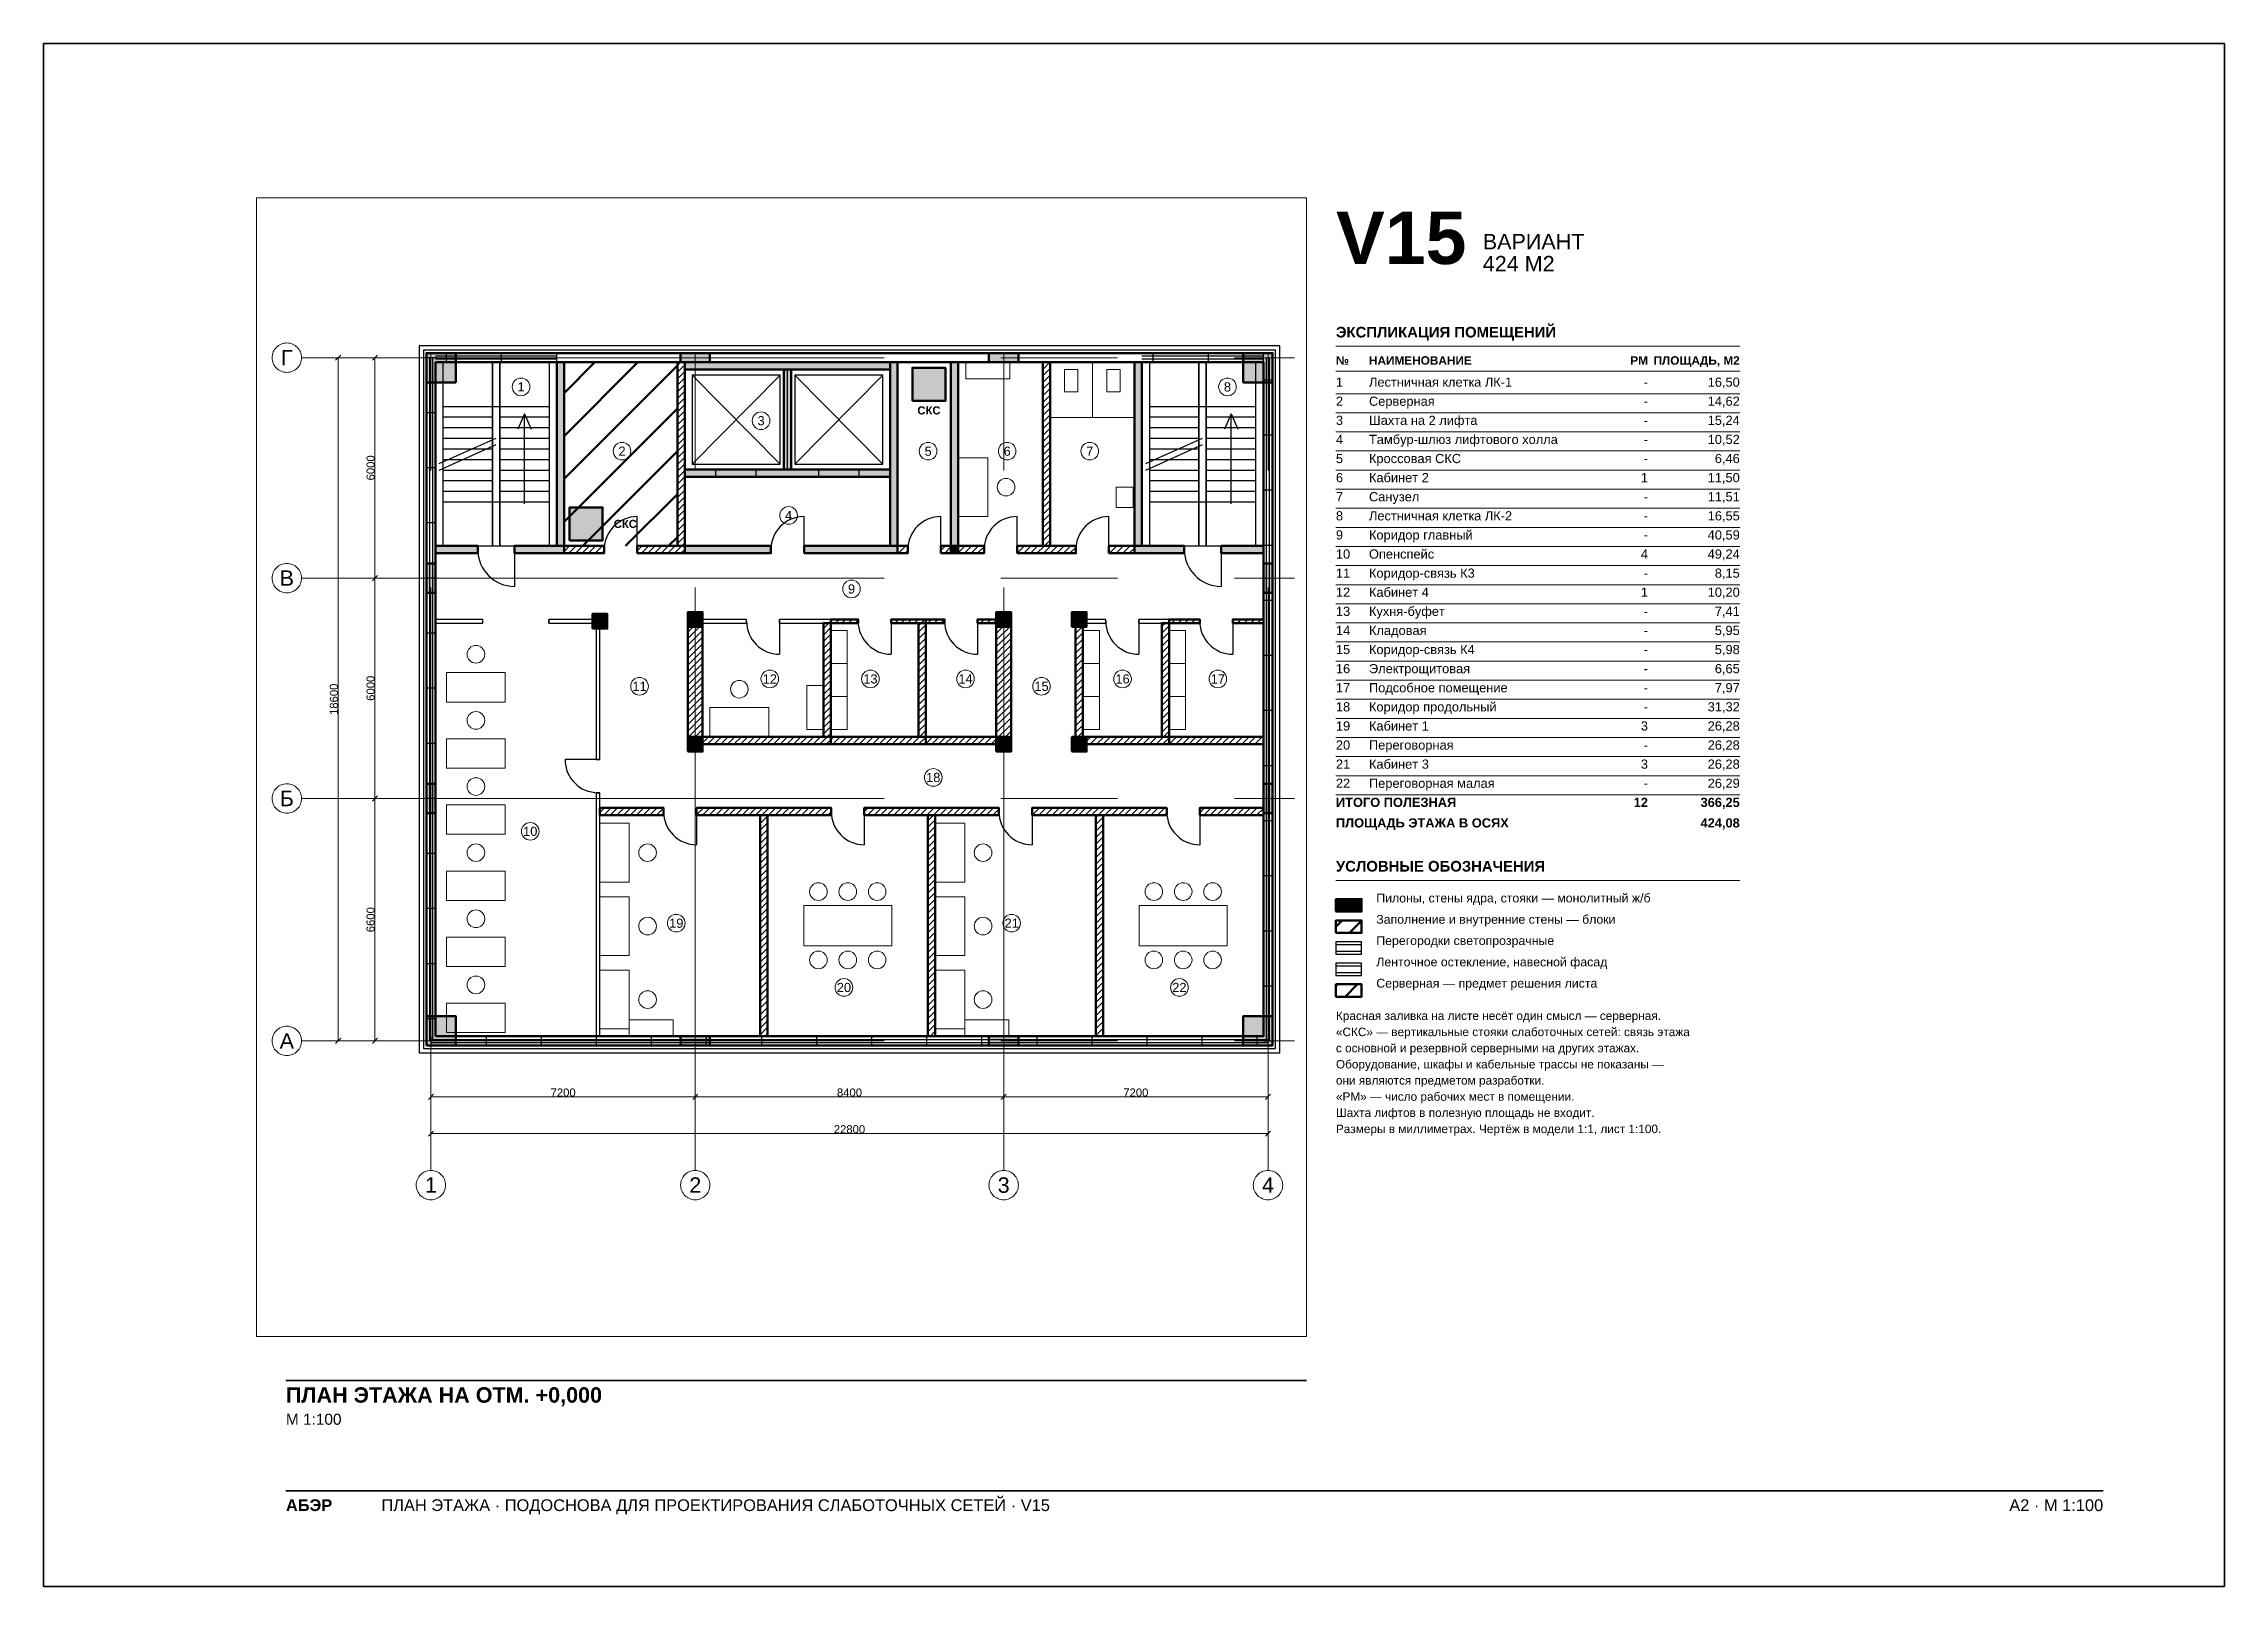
# Paper-space layout 'A2-1-100' of a CAD drawing. Header units: millimetres. Extents: x 0 to 594, y 0 to 420.
# The model-space entities are those that its viewports show. They can reach past a viewport. Long polylines and large blocks are cut down to what shows.
import ezdxf
from ezdxf.enums import TextEntityAlignment as Align

# ---------------------------------------------------------------- set-up
doc = ezdxf.new("R2010")
doc.units = ezdxf.units.MM
doc.linetypes.add('CENTER2', pattern=[2.541, 1.587, -0.318, 0.318, -0.318])
for name, color, linetype, lineweight in [('A-ANNO-LEGEND', 7, 'CONTINUOUS', 18), ('A-ANNO-NOTES', 8, 'CONTINUOUS', 13), ('A-ANNO-ROOM', 7, 'CONTINUOUS', 18), ('A-ANNO-TABLE', 7, 'CONTINUOUS', 18), ('A-DIMS', 8, 'CONTINUOUS', 13), ('A-DOOR', 3, 'CONTINUOUS', 25), ('A-ELEV', 7, 'CONTINUOUS', 25), ('A-FACADE-PANEL', 8, 'CONTINUOUS', 25), ('A-FURN', 8, 'CONTINUOUS', 18), ('A-GLAZ-RIBBON', 5, 'CONTINUOUS', 25), ('A-GRID', 8, 'CENTER2', 13), ('A-HATCH', 9, 'CONTINUOUS', 9), ('A-OUTLINE', 7, 'CONTINUOUS', 50), ('A-SANI', 8, 'CONTINUOUS', 18), ('A-STAIR', 7, 'CONTINUOUS', 25), ('A-TITLE', 7, 'CONTINUOUS', 35), ('A-VIEWPORT', 8, 'CONTINUOUS', 9), ('A-WALL-BLOCK', 9, 'CONTINUOUS', 50), ('A-WALL-GLASS', 4, 'CONTINUOUS', 25), ('A-WALL-RC', 7, 'CONTINUOUS', 50), ('E-SCS-RISER', 1, 'CONTINUOUS', 50), ('E-SERVER-ROOM', 1, 'CONTINUOUS', 50)]:
    doc.layers.add(name, color=color, linetype=linetype, lineweight=lineweight)
doc.styles.add('Arial', font='arial.ttf')
doc.styles.add('Arial-Bold', font='arialbd.ttf')
doc.styles.get("Standard").update_dxf_attribs({"font": 'arial.ttf'})

msp = doc.modelspace()

# ---------------------------------------------------------------- hatches: boundary and pattern name
at = {"layer": 'A-HATCH'}
h = msp.add_hatch(dxfattribs=at)
h.set_pattern_fill('ANSI31', scale=40)
h.paths.add_polyline_path([(6712, 13475), (6912, 13475), (6912, 18475), (6912, 18475), (6712, 18475), (6712, 18475)])
h = msp.add_hatch(dxfattribs=at)
h.set_pattern_fill('ANSI31', scale=40)
h.paths.add_polyline_path([(16665, 13475), (16865, 13475), (16865, 18475), (16865, 18475), (16665, 18475), (16665, 18475)])
h = msp.add_hatch(dxfattribs=at)
h.set_pattern_fill('ANSI31', scale=40)
h.paths.add_polyline_path([(3625, 13275), (4718, 13275), (4718, 13475), (3625, 13475)])
h = msp.add_hatch(dxfattribs=at)
h.set_pattern_fill('ANSI31', scale=40)
h.paths.add_polyline_path([(5618, 13275), (6912, 13275), (6912, 13475), (5618, 13475)])
h = msp.add_hatch(dxfattribs=at)
h.set_pattern_fill('ANSI31', scale=40)
h.paths.add_polyline_path([(12712, 13275), (12988, 13275), (12988, 13475), (12712, 13475)])
h = msp.add_hatch(dxfattribs=at)
h.set_pattern_fill('ANSI31', scale=40)
h.paths.add_polyline_path([(13888, 13275), (14165, 13275), (14165, 13475), (13888, 13475)])
h = msp.add_hatch(dxfattribs=at)
h.set_pattern_fill('ANSI31', scale=40)
h.paths.add_polyline_path([(14365, 13275), (15065, 13275), (15065, 13475), (14365, 13475)])
h = msp.add_hatch(dxfattribs=at)
h.set_pattern_fill('ANSI31', scale=40)
h.paths.add_polyline_path([(15965, 13275), (17566, 13275), (17566, 13475), (15965, 13475)])
h = msp.add_hatch(dxfattribs=at)
h.set_pattern_fill('ANSI31', scale=40)
h.paths.add_polyline_path([(18466, 13275), (19166, 13275), (19166, 13475), (18466, 13475)])
h = msp.add_hatch(dxfattribs=at)
h.set_pattern_fill('ANSI31', scale=40)
h.paths.add_polyline_path([(4502, 11375), (4602, 11375), (4602, 11475), (4502, 11475)])
h = msp.add_hatch(dxfattribs=at)
h.set_pattern_fill('ANSI31', scale=40)
h.paths.add_polyline_path([(7000, 8075), (7400, 8075), (7400, 11475), (7000, 11475)])
h = msp.add_hatch(dxfattribs=at)
h.set_pattern_fill('ANSI31', scale=40)
h.paths.add_polyline_path([(10691, 8275), (10891, 8275), (10891, 11375), (10691, 11375)])
h = msp.add_hatch(dxfattribs=at)
h.set_pattern_fill('ANSI31', scale=40)
h.paths.add_polyline_path([(10891, 11375), (11636, 11375), (11636, 11475), (10891, 11475)])
h = msp.add_hatch(dxfattribs=at)
h.set_pattern_fill('ANSI31', scale=40)
h.paths.add_polyline_path([(12536, 11375), (13480, 11375), (13480, 11475), (12536, 11475)])
h = msp.add_hatch(dxfattribs=at)
h.set_pattern_fill('ANSI31', scale=40)
h.paths.add_polyline_path([(13280, 8275), (13480, 8275), (13480, 11375), (13280, 11375)])
h = msp.add_hatch(dxfattribs=at)
h.set_pattern_fill('ANSI31', scale=40)
h.paths.add_polyline_path([(13480, 11375), (13990, 11375), (13990, 11475), (13480, 11475)])
h = msp.add_hatch(dxfattribs=at)
h.set_pattern_fill('ANSI31', scale=40)
h.paths.add_polyline_path([(14890, 11375), (15400, 11375), (15400, 11475), (14890, 11475)])
h = msp.add_hatch(dxfattribs=at)
h.set_pattern_fill('ANSI31', scale=40)
h.paths.add_polyline_path([(15400, 8075), (15800, 8075), (15800, 11475), (15400, 11475)])
h = msp.add_hatch(dxfattribs=at)
h.set_pattern_fill('ANSI31', scale=40)
h.paths.add_polyline_path([(17558, 8075), (17758, 8075), (17758, 11475), (17558, 11475)])
h = msp.add_hatch(dxfattribs=at)
h.set_pattern_fill('ANSI31', scale=40)
h.paths.add_polyline_path([(19904, 8275), (20104, 8275), (20104, 11375), (19904, 11375)])
h = msp.add_hatch(dxfattribs=at)
h.set_pattern_fill('ANSI31', scale=40)
h.paths.add_polyline_path([(20104, 11375), (20940, 11375), (20940, 11475), (20104, 11475)])
h = msp.add_hatch(dxfattribs=at)
h.set_pattern_fill('ANSI31', scale=40)
h.paths.add_polyline_path([(21840, 11375), (22675, 11375), (22675, 11375), (22675, 11475), (22675, 11475), (21840, 11475)])
h = msp.add_hatch(dxfattribs=at)
h.set_pattern_fill('ANSI31', scale=40)
h.paths.add_polyline_path([(7400, 8075), (10891, 8075), (10891, 8275), (7400, 8275)])
h = msp.add_hatch(dxfattribs=at)
h.set_pattern_fill('ANSI31', scale=40)
h.paths.add_polyline_path([(10891, 8075), (13480, 8075), (13480, 8275), (10891, 8275)])
h = msp.add_hatch(dxfattribs=at)
h.set_pattern_fill('ANSI31', scale=40)
h.paths.add_polyline_path([(13480, 8075), (15400, 8075), (15400, 8275), (13480, 8275)])
h = msp.add_hatch(dxfattribs=at)
h.set_pattern_fill('ANSI31', scale=40)
h.paths.add_polyline_path([(17758, 8075), (20104, 8075), (20104, 8275), (17758, 8275)])
h = msp.add_hatch(dxfattribs=at)
h.set_pattern_fill('ANSI31', scale=40)
h.paths.add_polyline_path([(20104, 8075), (22675, 8075), (22675, 8075), (22675, 8275), (22675, 8275), (20104, 8275)])
h = msp.add_hatch(dxfattribs=at)
h.set_pattern_fill('ANSI31', scale=40)
h.paths.add_polyline_path([(4602, 6142), (6336, 6142), (6336, 6342), (4602, 6342)])
h = msp.add_hatch(dxfattribs=at)
h.set_pattern_fill('ANSI31', scale=40)
h.paths.add_polyline_path([(7236, 6142), (10904, 6142), (10904, 6342), (7236, 6342)])
h = msp.add_hatch(dxfattribs=at)
h.set_pattern_fill('ANSI31', scale=40)
h.paths.add_polyline_path([(8970, 125), (9170, 125), (9170, 125), (9170, 6142), (8970, 6142), (8970, 125)])
h = msp.add_hatch(dxfattribs=at)
h.set_pattern_fill('ANSI31', scale=40)
h.paths.add_polyline_path([(11804, 6142), (15472, 6142), (15472, 6342), (11804, 6342)])
h = msp.add_hatch(dxfattribs=at)
h.set_pattern_fill('ANSI31', scale=40)
h.paths.add_polyline_path([(13538, 125), (13738, 125), (13738, 125), (13738, 6142), (13538, 6142), (13538, 125)])
h = msp.add_hatch(dxfattribs=at)
h.set_pattern_fill('ANSI31', scale=40)
h.paths.add_polyline_path([(16372, 6142), (20040, 6142), (20040, 6342), (16372, 6342)])
h = msp.add_hatch(dxfattribs=at)
h.set_pattern_fill('ANSI31', scale=40)
h.paths.add_polyline_path([(18106, 125), (18306, 125), (18306, 125), (18306, 6142), (18106, 6142), (18106, 125)])
h = msp.add_hatch(dxfattribs=at)
h.set_pattern_fill('ANSI31', scale=40)
h.paths.add_polyline_path([(20940, 6142), (22675, 6142), (22675, 6142), (22675, 6342), (22675, 6342), (20940, 6342)])
at = {"layer": 'A-WALL-RC'}
h = msp.add_hatch(color=7, dxfattribs=at)
h.dxf.hatch_style = 1
h.paths.add_polyline_path([(-125, 17925), (675, 17925), (675, 18725), (-125, 18725)])
h = msp.add_hatch(color=7, dxfattribs=at)
h.dxf.hatch_style = 1
h.paths.add_polyline_path([(3425, 13475), (3625, 13475), (3625, 18475), (3625, 18475), (3425, 18475), (3425, 18475)])
h = msp.add_hatch(color=7, dxfattribs=at)
h.dxf.hatch_style = 1
h.paths.add_polyline_path([(6800, 18475), (7600, 18475), (7600, 18725), (6800, 18725)])
h = msp.add_hatch(color=7, dxfattribs=at)
h.dxf.hatch_style = 1
h.paths.add_polyline_path([(6912, 18275), (12512, 18275), (12512, 18475), (12512, 18475), (6912, 18475), (6912, 18475)])
h = msp.add_hatch(color=7, dxfattribs=at)
h.dxf.hatch_style = 1
h.paths.add_polyline_path([(12512, 13475), (12712, 13475), (12712, 18475), (12712, 18475), (12512, 18475), (12512, 18475)])
h = msp.add_hatch(color=7, dxfattribs=at)
h.dxf.hatch_style = 1
h.paths.add_polyline_path([(14165, 13475), (14365, 13475), (14365, 18475), (14365, 18475), (14165, 18475), (14165, 18475)])
h = msp.add_hatch(color=7, dxfattribs=at)
h.dxf.hatch_style = 1
h.paths.add_polyline_path([(15200, 18475), (16000, 18475), (16000, 18725), (15200, 18725)])
h = msp.add_hatch(color=7, dxfattribs=at)
h.dxf.hatch_style = 1
h.paths.add_polyline_path([(19166, 13475), (19366, 13475), (19366, 18475), (19366, 18475), (19166, 18475), (19166, 18475)])
h = msp.add_hatch(color=7, dxfattribs=at)
h.dxf.hatch_style = 1
h.paths.add_polyline_path([(22125, 17925), (22925, 17925), (22925, 18725), (22125, 18725)])
h = msp.add_hatch(color=7, dxfattribs=at)
h.dxf.hatch_style = 1
h.paths.add_polyline_path([(9612, 15554), (9812, 15554), (9812, 18275), (9612, 18275)])
h = msp.add_hatch(color=7, dxfattribs=at)
h.dxf.hatch_style = 1
h.paths.add_polyline_path([(6912, 15354), (12512, 15354), (12512, 15554), (6912, 15554)])
h = msp.add_hatch(color=7, dxfattribs=at)
h.dxf.hatch_style = 1
h.paths.add_polyline_path([(125, 13275), (125, 13275), (1275, 13275), (1275, 13475), (125, 13475), (125, 13475)])
h = msp.add_hatch(color=7, dxfattribs=at)
h.dxf.hatch_style = 1
h.paths.add_polyline_path([(2275, 13275), (3625, 13275), (3625, 13475), (2275, 13475)])
h = msp.add_hatch(color=7, dxfattribs=at)
h.dxf.hatch_style = 1
h.paths.add_polyline_path([(6912, 13275), (9262, 13275), (9262, 13475), (6912, 13475)])
h = msp.add_hatch(color=7, dxfattribs=at)
h.dxf.hatch_style = 1
h.paths.add_polyline_path([(10162, 13275), (12712, 13275), (12712, 13475), (10162, 13475)])
h = msp.add_hatch(color=7, dxfattribs=at)
h.dxf.hatch_style = 1
h.paths.add_polyline_path([(14165, 13275), (14365, 13275), (14365, 13475), (14165, 13475)])
h = msp.add_hatch(color=7, dxfattribs=at)
h.dxf.hatch_style = 1
h.paths.add_polyline_path([(19166, 13275), (20520, 13275), (20520, 13475), (19166, 13475)])
h = msp.add_hatch(color=7, dxfattribs=at)
h.dxf.hatch_style = 1
h.paths.add_polyline_path([(21520, 13275), (22675, 13275), (22675, 13275), (22675, 13475), (22675, 13475), (21520, 13475)])
h = msp.add_hatch(color=7, dxfattribs=at)
h.dxf.hatch_style = 1
h.paths.add_polyline_path([(-125, 12200), (125, 12200), (125, 13000), (-125, 13000)])
h = msp.add_hatch(color=7, dxfattribs=at)
h.dxf.hatch_style = 1
h.paths.add_polyline_path([(22675, 12200), (22925, 12200), (22925, 13000), (22675, 13000)])
h = msp.add_hatch(color=7, dxfattribs=at)
h.dxf.hatch_style = 1
h.paths.add_polyline_path([(4402, 11225), (4802, 11225), (4802, 11625), (4402, 11625)])
h = msp.add_hatch(color=7, dxfattribs=at)
h.dxf.hatch_style = 1
h.paths.add_polyline_path([(7000, 11275), (7400, 11275), (7400, 11675), (7000, 11675)])
h = msp.add_hatch(color=7, dxfattribs=at)
h.dxf.hatch_style = 1
h.paths.add_polyline_path([(15400, 11275), (15800, 11275), (15800, 11675), (15400, 11675)])
h = msp.add_hatch(color=7, dxfattribs=at)
h.dxf.hatch_style = 1
h.paths.add_polyline_path([(17458, 11275), (17858, 11275), (17858, 11675), (17458, 11675)])
h = msp.add_hatch(color=7, dxfattribs=at)
h.dxf.hatch_style = 1
h.paths.add_polyline_path([(7000, 7875), (7400, 7875), (7400, 8275), (7000, 8275)])
h = msp.add_hatch(color=7, dxfattribs=at)
h.dxf.hatch_style = 1
h.paths.add_polyline_path([(15400, 7875), (15800, 7875), (15800, 8275), (15400, 8275)])
h = msp.add_hatch(color=7, dxfattribs=at)
h.dxf.hatch_style = 1
h.paths.add_polyline_path([(17458, 7875), (17858, 7875), (17858, 8275), (17458, 8275)])
h = msp.add_hatch(color=7, dxfattribs=at)
h.dxf.hatch_style = 1
h.paths.add_polyline_path([(-125, 6200), (125, 6200), (125, 7000), (-125, 7000)])
h = msp.add_hatch(color=7, dxfattribs=at)
h.dxf.hatch_style = 1
h.paths.add_polyline_path([(22675, 6200), (22925, 6200), (22925, 7000), (22675, 7000)])
h = msp.add_hatch(color=7, dxfattribs=at)
h.dxf.hatch_style = 1
h.paths.add_polyline_path([(-125, -125), (675, -125), (675, 675), (-125, 675)])
h = msp.add_hatch(color=7, dxfattribs=at)
h.dxf.hatch_style = 1
h.paths.add_polyline_path([(22125, -125), (22925, -125), (22925, 675), (22125, 675)])
h = msp.add_hatch(color=7, dxfattribs=at)
h.dxf.hatch_style = 1
h.paths.add_polyline_path([(6800, -125), (7600, -125), (7600, 125), (6800, 125)])
h = msp.add_hatch(color=7, dxfattribs=at)
h.dxf.hatch_style = 1
h.paths.add_polyline_path([(15200, -125), (16000, -125), (16000, 125), (15200, 125)])
at = {"layer": 'E-SCS-RISER'}
h = msp.add_hatch(color=7, dxfattribs=at)
h.dxf.hatch_style = 1
h.paths.add_polyline_path([(13115, 17425), (14015, 17425), (14015, 18325), (13115, 18325)])
h = msp.add_hatch(color=7, dxfattribs=at)
h.dxf.hatch_style = 1
h.paths.add_polyline_path([(3775, 13625), (4675, 13625), (4675, 14525), (3775, 14525)])
at = {"layer": 'E-SERVER-ROOM'}
h = msp.add_hatch(dxfattribs=at)
h.set_pattern_fill('ANSI31', scale=260)
h.paths.add_polyline_path([(3625, 13475), (6712, 13475), (6712, 18475), (3625, 18475)])

# ---------------------------------------------------------------- linework, layer by layer
at = {"layer": 'A-ANNO-ROOM'}
for centre in [(2455, 17805), (21696, 17805), (8992, 16884), (5205, 16055), (13542, 16055), (15695, 16055), (17945, 16055), (9742, 14305), (11455, 12305), (5682, 9655), (9230, 9855), (11971, 9855), (14560, 9855), (16630, 9655), (18838, 9855), (21434, 9855), (13682, 7172), (2705, 5705), (6682, 3205), (15818, 3205), (11250, 1455), (20386, 1455)]:
    msp.add_circle(centre, 240, dxfattribs=at)
at = {"layer": 'A-DIMS'}
for p, q in [((-2596, 18529), (-2454, 18671)), ((-2525, 0), (-2525, 18600)), ((-1596, 18529), (-1454, 18671)), ((-1525, 12600), (-1525, 18600)), ((-1596, 12529), (-1454, 12671)), ((-1596, 12529), (-1454, 12671)), ((-1525, 6600), (-1525, 12600)), ((-1596, 6529), (-1454, 6671)), ((-1596, 6529), (-1454, 6671)), ((-1525, 0), (-1525, 6600)), ((-2596, -71), (-2454, 71)), ((-1596, -71), (-1454, 71)), ((-71, -1596), (71, -1454)), ((0, -1525), (7200, -1525)), ((7129, -1596), (7271, -1454)), ((7129, -1596), (7271, -1454)), ((7200, -1525), (15600, -1525)), ((15529, -1596), (15671, -1454)), ((15529, -1596), (15671, -1454)), ((15600, -1525), (22800, -1525)), ((22729, -1596), (22871, -1454)), ((-71, -2596), (71, -2454)), ((0, -2525), (22800, -2525)), ((22729, -2596), (22871, -2454))]:
    msp.add_line(p, q, dxfattribs=at)
at = {"layer": 'A-DOOR'}
for p, q in [((7762, 15354), (7762, 15554)), ((8862, 15354), (8862, 15554)), ((10562, 15354), (10562, 15554)), ((11662, 15354), (11662, 15554)), ((5618, 13375), (5618, 14275)), ((10162, 13375), (10162, 14275)), ((13888, 13375), (13888, 14275)), ((15965, 13375), (15965, 14275)), ((18466, 13375), (18466, 14275)), ((1275, 13275), (1275, 13475)), ((2275, 13275), (2275, 13475)), ((2275, 13375), (2275, 12375)), ((4718, 13275), (4718, 13475)), ((5618, 13275), (5618, 13475)), ((9262, 13275), (9262, 13475)), ((10162, 13275), (10162, 13475)), ((12988, 13275), (12988, 13475)), ((13888, 13275), (13888, 13475)), ((15065, 13275), (15065, 13475)), ((15965, 13275), (15965, 13475)), ((17566, 13275), (17566, 13475)), ((18466, 13275), (18466, 13475)), ((20520, 13275), (20520, 13475)), ((21520, 13275), (21520, 13475)), ((21520, 13375), (21520, 12375)), ((1414, 11375), (1414, 11475)), ((3214, 11375), (3214, 11475)), ((8596, 11375), (8596, 11475)), ((9496, 11375), (9496, 11475)), ((9496, 11425), (9496, 10525)), ((11636, 11375), (11636, 11475)), ((12536, 11375), (12536, 11475)), ((12536, 11425), (12536, 10525)), ((13990, 11375), (13990, 11475)), ((14890, 11375), (14890, 11475)), ((14890, 11425), (14890, 10525)), ((18381, 11375), (18381, 11475)), ((19281, 11375), (19281, 11475)), ((19281, 11425), (19281, 10525)), ((20940, 11375), (20940, 11475)), ((21840, 11375), (21840, 11475)), ((21840, 11425), (21840, 10525)), ((4552, 7658), (3652, 7658)), ((4502, 7658), (4602, 7658)), ((4502, 6758), (4602, 6758)), ((6336, 6142), (6336, 6342)), ((7236, 6142), (7236, 6342)), ((7236, 6242), (7236, 5342)), ((10904, 6142), (10904, 6342)), ((11804, 6142), (11804, 6342)), ((11804, 6242), (11804, 5342)), ((15472, 6142), (15472, 6342)), ((16372, 6142), (16372, 6342)), ((16372, 6242), (16372, 5342)), ((20040, 6142), (20040, 6342)), ((20940, 6142), (20940, 6342)), ((20940, 6242), (20940, 5342))]:
    msp.add_line(p, q, dxfattribs=at)
for centre, radius, start, end in [((5618, 13375), 900, 90, 180), ((10162, 13375), 900, 90, 180), ((13888, 13375), 900, 90, 180), ((15965, 13375), 900, 90, 180), ((18466, 13375), 900, 90, 180), ((2275, 13375), 1000, 180, -90), ((21520, 13375), 1000, 180, -90), ((9496, 11425), 900, 180, -90), ((12536, 11425), 900, 180, -90), ((14890, 11425), 900, 180, -90), ((19281, 11425), 900, 180, -90), ((21840, 11425), 900, 180, -90), ((4552, 7658), 900, 180, -90), ((7236, 6242), 900, 180, -90), ((11804, 6242), 900, 180, -90), ((16372, 6242), 900, 180, -90), ((20940, 6242), 900, 180, -90)]:
    msp.add_arc(centre, radius, start, end, dxfattribs=at)
at = {"layer": 'A-ELEV'}
for p, q in [((7112, 15704), (9512, 18125)), ((7112, 18125), (9512, 15704)), ((9712, 15554), (9712, 18275)), ((9912, 15704), (12312, 18125)), ((9912, 18125), (12312, 15704))]:
    msp.add_line(p, q, dxfattribs=at)
for points in [[(7112, 15704), (9512, 15704), (9512, 18125), (7112, 18125)], [(9912, 15704), (12312, 15704), (12312, 18125), (9912, 18125)]]:
    msp.add_lwpolyline(points, close=True, dxfattribs=at)
at = {"layer": 'A-FACADE-PANEL'}
for points in [[(-325, -325), (23125, -325), (23125, 18925), (-325, 18925)], [(-205, -205), (23005, -205), (23005, 18805), (-205, 18805)]]:
    msp.add_lwpolyline(points, close=True, dxfattribs=at)
at = {"layer": 'A-FURN'}
for p, q in [((10891, 10275), (11341, 10275)), ((17758, 10275), (18208, 10275)), ((20104, 10275), (20554, 10275)), ((10891, 9375), (11341, 9375)), ((17758, 9375), (18208, 9375)), ((20104, 9375), (20554, 9375))]:
    msp.add_line(p, q, dxfattribs=at)
for points in [[(14565, 18025), (15765, 18025), (15765, 18475), (14565, 18475)], [(14365, 14275), (15165, 14275), (15165, 15875), (14365, 15875)], [(10891, 8475), (11341, 8475), (11341, 11175), (10891, 11175)], [(17758, 8475), (18208, 8475), (18208, 11175), (17758, 11175)], [(20104, 8475), (20554, 8475), (20554, 11175), (20104, 11175)], [(425, 9225), (2025, 9225), (2025, 10025), (425, 10025)], [(10241, 8475), (10691, 8475), (10691, 9675), (10241, 9675)], [(7600, 8275), (9200, 8275), (9200, 9075), (7600, 9075)], [(425, 7425), (2025, 7425), (2025, 8225), (425, 8225)], [(425, 5625), (2025, 5625), (2025, 6425), (425, 6425)], [(4602, 4325), (5402, 4325), (5402, 5925), (4602, 5925)], [(13738, 4325), (14538, 4325), (14538, 5925), (13738, 5925)], [(425, 3825), (2025, 3825), (2025, 4625), (425, 4625)], [(4602, 2325), (5402, 2325), (5402, 3925), (4602, 3925)], [(10154, 2584), (12554, 2584), (12554, 3684), (10154, 3684)], [(13738, 2325), (14538, 2325), (14538, 3925), (13738, 3925)], [(19290, 2584), (21690, 2584), (21690, 3684), (19290, 3684)], [(425, 2025), (2025, 2025), (2025, 2825), (425, 2825)], [(4602, 325), (5402, 325), (5402, 1925), (4602, 1925)], [(13738, 325), (14538, 325), (14538, 1925), (13738, 1925)], [(425, 225), (2025, 225), (2025, 1025), (425, 1025)], [(5402, 125), (6602, 125), (6602, 575), (5402, 575)], [(14538, 125), (15738, 125), (15738, 575), (14538, 575)]]:
    msp.add_lwpolyline(points, close=True, dxfattribs=at)
for centre in [(15665, 15075), (1225, 10525), (8400, 9575), (1225, 8725), (1225, 6925), (1225, 5125), (5902, 5125), (15038, 5125), (10554, 4064), (11354, 4064), (12154, 4064), (19690, 4064), (20490, 4064), (21290, 4064), (1225, 3325), (5902, 3125), (15038, 3125), (10554, 2204), (11354, 2204), (12154, 2204), (19690, 2204), (20490, 2204), (21290, 2204), (1225, 1525), (5902, 1125), (15038, 1125)]:
    msp.add_circle(centre, 240, dxfattribs=at)
at = {"layer": 'A-GLAZ-RIBBON'}
for p, q in [((125, 18600), (-125, 18600)), ((-40, 18600), (-40, 0)), ((40, 18600), (40, 0)), ((3425, 18640), (125, 18640)), ((3425, 18560), (125, 18560)), ((425, 18475), (425, 18725)), ((1925, 18475), (1925, 18725)), ((3425, 18475), (3425, 18725)), ((22675, 18640), (19366, 18640)), ((22675, 18560), (19366, 18560)), ((19675, 18475), (19675, 18725)), ((21175, 18475), (21175, 18725)), ((22675, 18475), (22675, 18725)), ((22760, 0), (22760, 18600)), ((22840, 0), (22840, 18600)), ((22675, 18000), (22925, 18000)), ((125, 17100), (-125, 17100)), ((22675, 16500), (22925, 16500)), ((125, 15600), (-125, 15600)), ((22675, 15000), (22925, 15000)), ((125, 14100), (-125, 14100)), ((22675, 13500), (22925, 13500)), ((125, 12600), (-125, 12600)), ((22675, 12000), (22925, 12000)), ((125, 11100), (-125, 11100)), ((22675, 10500), (22925, 10500)), ((125, 9600), (-125, 9600)), ((22675, 9000), (22925, 9000)), ((125, 8100), (-125, 8100)), ((22675, 7500), (22925, 7500)), ((125, 6600), (-125, 6600)), ((22675, 6000), (22925, 6000)), ((125, 5100), (-125, 5100)), ((22675, 4500), (22925, 4500)), ((125, 3600), (-125, 3600)), ((22675, 3000), (22925, 3000)), ((125, 2100), (-125, 2100)), ((22675, 1500), (22925, 1500)), ((125, 600), (-125, 600)), ((0, 125), (0, -125)), ((0, 40), (22800, 40)), ((1500, 125), (1500, -125)), ((3000, 125), (3000, -125)), ((4500, 125), (4500, -125)), ((6000, 125), (6000, -125)), ((7500, 125), (7500, -125)), ((9000, 125), (9000, -125)), ((10500, 125), (10500, -125)), ((12000, 125), (12000, -125)), ((13500, 125), (13500, -125)), ((15000, 125), (15000, -125)), ((16500, 125), (16500, -125)), ((18000, 125), (18000, -125)), ((19500, 125), (19500, -125)), ((21000, 125), (21000, -125)), ((22500, 125), (22500, -125)), ((22675, 0), (22925, 0)), ((0, -40), (22800, -40))]:
    msp.add_line(p, q, dxfattribs=at)
at = {"layer": 'A-GRID'}
for p, q in [((0, -3525), (0, 19325)), ((7200, -3525), (7200, 19325)), ((15600, -3525), (15600, 19325)), ((22800, -3525), (22800, 19325)), ((-3525, 18600), (23525, 18600)), ((-3525, 12600), (23525, 12600)), ((-3525, 6600), (23525, 6600)), ((-3525, 0), (23525, 0))]:
    msp.add_line(p, q, dxfattribs=at)
for centre in [(-3925, 18600), (-3925, 12600), (-3925, 6600), (-3925, 0), (0, -3925), (7200, -3925), (15600, -3925), (22800, -3925)]:
    msp.add_circle(centre, 400, dxfattribs=at)
at = {"layer": 'A-OUTLINE'}
for points in [[(-125, -125), (22925, -125), (22925, 18725), (-125, 18725)], [(125, 125), (22675, 125), (22675, 18475), (125, 18475)]]:
    msp.add_lwpolyline(points, close=True, dxfattribs=at)
at = {"layer": 'A-SANI'}
for points in [[(16865, 16975), (18016, 16975), (18016, 18475), (16865, 18475)], [(18016, 16975), (19166, 16975), (19166, 18475), (18016, 18475)], [(17260, 17675), (17620, 17675), (17620, 18275), (17260, 18275)], [(18411, 17675), (18771, 17675), (18771, 18275), (18411, 18275)], [(18666, 14525), (19126, 14525), (19126, 15075), (18666, 15075)]]:
    msp.add_lwpolyline(points, close=True, dxfattribs=at)
at = {"layer": 'A-STAIR'}
for p, q in [((325, 17275), (1675, 17275)), ((325, 17275), (3225, 17275)), ((1875, 17275), (3225, 17275)), ((19570, 17275), (20920, 17275)), ((19570, 17275), (22470, 17275)), ((21120, 17275), (22470, 17275)), ((325, 16986), (1675, 16986)), ((325, 16697), (1675, 16697)), ((1875, 16986), (3225, 16986)), ((1875, 16697), (3225, 16697)), ((2550, 17075), (2370, 16655)), ((2550, 14625), (2550, 17075)), ((2550, 17075), (2730, 16655)), ((19570, 16986), (20920, 16986)), ((19570, 16697), (20920, 16697)), ((21120, 16986), (22470, 16986)), ((21120, 16697), (22470, 16697)), ((21796, 17075), (21616, 16655)), ((21796, 14625), (21796, 17075)), ((21796, 17075), (21976, 16655)), ((225, 15715), (1775, 16408)), ((225, 15542), (1775, 16235)), ((325, 16408), (1675, 16408)), ((325, 16119), (1675, 16119)), ((1875, 16408), (3225, 16408)), ((1875, 16119), (3225, 16119)), ((19470, 15715), (21020, 16408)), ((19470, 15542), (21020, 16235)), ((19570, 16408), (20920, 16408)), ((19570, 16119), (20920, 16119)), ((21120, 16408), (22470, 16408)), ((21120, 16119), (22470, 16119)), ((325, 15831), (1675, 15831)), ((325, 15542), (1675, 15542)), ((1875, 15831), (3225, 15831)), ((1875, 15542), (3225, 15542)), ((19570, 15831), (20920, 15831)), ((19570, 15542), (20920, 15542)), ((21120, 15831), (22470, 15831)), ((21120, 15542), (22470, 15542)), ((325, 15253), (1675, 15253)), ((325, 14964), (1675, 14964)), ((1875, 15253), (3225, 15253)), ((1875, 14964), (3225, 14964)), ((19570, 15253), (20920, 15253)), ((19570, 14964), (20920, 14964)), ((21120, 15253), (22470, 15253)), ((21120, 14964), (22470, 14964)), ((325, 14675), (3225, 14675)), ((19570, 14675), (22470, 14675))]:
    msp.add_line(p, q, dxfattribs=at)
for points in [[(325, 13475), (1675, 13475), (1675, 18475), (325, 18475)], [(1675, 13475), (1875, 13475), (1875, 18475), (1675, 18475)], [(1875, 13475), (3225, 13475), (3225, 18475), (1875, 18475)], [(19570, 13475), (20920, 13475), (20920, 18475), (19570, 18475)], [(20920, 13475), (21120, 13475), (21120, 18475), (20920, 18475)], [(21120, 13475), (22470, 13475), (22470, 18475), (21120, 18475)]]:
    msp.add_lwpolyline(points, close=True, dxfattribs=at)
at = {"layer": 'A-WALL-BLOCK'}
for points in [[(6712, 13475), (6912, 13475), (6912, 18475), (6912, 18475), (6712, 18475), (6712, 18475)], [(16665, 13475), (16865, 13475), (16865, 18475), (16865, 18475), (16665, 18475), (16665, 18475)], [(3625, 13275), (4718, 13275), (4718, 13475), (3625, 13475)], [(5618, 13275), (6912, 13275), (6912, 13475), (5618, 13475)], [(12712, 13275), (12988, 13275), (12988, 13475), (12712, 13475)], [(13888, 13275), (14165, 13275), (14165, 13475), (13888, 13475)], [(14365, 13275), (15065, 13275), (15065, 13475), (14365, 13475)], [(15965, 13275), (17566, 13275), (17566, 13475), (15965, 13475)], [(18466, 13275), (19166, 13275), (19166, 13475), (18466, 13475)], [(4502, 11375), (4602, 11375), (4602, 11475), (4502, 11475)], [(7000, 8075), (7400, 8075), (7400, 11475), (7000, 11475)], [(10691, 8275), (10891, 8275), (10891, 11375), (10691, 11375)], [(10891, 11375), (11636, 11375), (11636, 11475), (10891, 11475)], [(12536, 11375), (13480, 11375), (13480, 11475), (12536, 11475)], [(13280, 8275), (13480, 8275), (13480, 11375), (13280, 11375)], [(13480, 11375), (13990, 11375), (13990, 11475), (13480, 11475)], [(14890, 11375), (15400, 11375), (15400, 11475), (14890, 11475)], [(15400, 8075), (15800, 8075), (15800, 11475), (15400, 11475)], [(17558, 8075), (17758, 8075), (17758, 11475), (17558, 11475)], [(19904, 8275), (20104, 8275), (20104, 11375), (19904, 11375)], [(20104, 11375), (20940, 11375), (20940, 11475), (20104, 11475)], [(21840, 11375), (22675, 11375), (22675, 11375), (22675, 11475), (22675, 11475), (21840, 11475)], [(7400, 8075), (10891, 8075), (10891, 8275), (7400, 8275)], [(10891, 8075), (13480, 8075), (13480, 8275), (10891, 8275)], [(13480, 8075), (15400, 8075), (15400, 8275), (13480, 8275)], [(17758, 8075), (20104, 8075), (20104, 8275), (17758, 8275)], [(20104, 8075), (22675, 8075), (22675, 8075), (22675, 8275), (22675, 8275), (20104, 8275)], [(4602, 6142), (6336, 6142), (6336, 6342), (4602, 6342)], [(7236, 6142), (10904, 6142), (10904, 6342), (7236, 6342)], [(8970, 125), (9170, 125), (9170, 125), (9170, 6142), (8970, 6142), (8970, 125)], [(11804, 6142), (15472, 6142), (15472, 6342), (11804, 6342)], [(13538, 125), (13738, 125), (13738, 125), (13738, 6142), (13538, 6142), (13538, 125)], [(16372, 6142), (20040, 6142), (20040, 6342), (16372, 6342)], [(18106, 125), (18306, 125), (18306, 125), (18306, 6142), (18106, 6142), (18106, 125)], [(20940, 6142), (22675, 6142), (22675, 6142), (22675, 6342), (22675, 6342), (20940, 6342)]]:
    msp.add_lwpolyline(points, close=True, dxfattribs=at)
at = {"layer": 'A-WALL-GLASS'}
for points in [[(125, 11375), (125, 11375), (1414, 11375), (1414, 11475), (125, 11475), (125, 11475)], [(3214, 11375), (4502, 11375), (4502, 11475), (3214, 11475)], [(4502, 7658), (4602, 7658), (4602, 11375), (4502, 11375)], [(7400, 11375), (8596, 11375), (8596, 11475), (7400, 11475)], [(9496, 11375), (10891, 11375), (10891, 11475), (9496, 11475)], [(17758, 11375), (18381, 11375), (18381, 11475), (17758, 11475)], [(19281, 11375), (20104, 11375), (20104, 11475), (19281, 11475)], [(4502, 125), (4602, 125), (4602, 125), (4602, 6758), (4502, 6758), (4502, 125)]]:
    msp.add_lwpolyline(points, close=True, dxfattribs=at)
at = {"layer": 'A-WALL-RC'}
for points in [[(-125, 17925), (675, 17925), (675, 18725), (-125, 18725)], [(3425, 13475), (3625, 13475), (3625, 18475), (3625, 18475), (3425, 18475), (3425, 18475)], [(6800, 18475), (7600, 18475), (7600, 18725), (6800, 18725)], [(6912, 18275), (12512, 18275), (12512, 18475), (12512, 18475), (6912, 18475), (6912, 18475)], [(12512, 13475), (12712, 13475), (12712, 18475), (12712, 18475), (12512, 18475), (12512, 18475)], [(14165, 13475), (14365, 13475), (14365, 18475), (14365, 18475), (14165, 18475), (14165, 18475)], [(15200, 18475), (16000, 18475), (16000, 18725), (15200, 18725)], [(19166, 13475), (19366, 13475), (19366, 18475), (19366, 18475), (19166, 18475), (19166, 18475)], [(22125, 17925), (22925, 17925), (22925, 18725), (22125, 18725)], [(9612, 15554), (9812, 15554), (9812, 18275), (9612, 18275)], [(6912, 15354), (12512, 15354), (12512, 15554), (6912, 15554)], [(125, 13275), (125, 13275), (1275, 13275), (1275, 13475), (125, 13475), (125, 13475)], [(2275, 13275), (3625, 13275), (3625, 13475), (2275, 13475)], [(6912, 13275), (9262, 13275), (9262, 13475), (6912, 13475)], [(10162, 13275), (12712, 13275), (12712, 13475), (10162, 13475)], [(14165, 13275), (14365, 13275), (14365, 13475), (14165, 13475)], [(19166, 13275), (20520, 13275), (20520, 13475), (19166, 13475)], [(21520, 13275), (22675, 13275), (22675, 13275), (22675, 13475), (22675, 13475), (21520, 13475)], [(-125, 12200), (125, 12200), (125, 13000), (-125, 13000)], [(22675, 12200), (22925, 12200), (22925, 13000), (22675, 13000)], [(4402, 11225), (4802, 11225), (4802, 11625), (4402, 11625)], [(7000, 11275), (7400, 11275), (7400, 11675), (7000, 11675)], [(15400, 11275), (15800, 11275), (15800, 11675), (15400, 11675)], [(17458, 11275), (17858, 11275), (17858, 11675), (17458, 11675)], [(7000, 7875), (7400, 7875), (7400, 8275), (7000, 8275)], [(15400, 7875), (15800, 7875), (15800, 8275), (15400, 8275)], [(17458, 7875), (17858, 7875), (17858, 8275), (17458, 8275)], [(-125, 6200), (125, 6200), (125, 7000), (-125, 7000)], [(22675, 6200), (22925, 6200), (22925, 7000), (22675, 7000)], [(-125, -125), (675, -125), (675, 675), (-125, 675)], [(22125, -125), (22925, -125), (22925, 675), (22125, 675)], [(6800, -125), (7600, -125), (7600, 125), (6800, 125)], [(15200, -125), (16000, -125), (16000, 125), (15200, 125)]]:
    msp.add_lwpolyline(points, close=True, dxfattribs=at)
at = {"layer": 'E-SCS-RISER'}
for points in [[(13115, 17425), (14015, 17425), (14015, 18325), (13115, 18325)], [(3775, 13625), (4675, 13625), (4675, 14525), (3775, 14525)]]:
    msp.add_lwpolyline(points, close=True, dxfattribs=at)

# ---------------------------------------------------------------- texts
at = {"layer": 'A-ANNO-ROOM'}
for s, p in [('1', (2455, 17805)), ('8', (21696, 17805)), ('3', (8992, 16884)), ('2', (5205, 16055)), ('5', (13542, 16055)), ('6', (15695, 16055)), ('7', (17945, 16055)), ('4', (9742, 14305)), ('9', (11455, 12305)), ('11', (5682, 9655)), ('12', (9230, 9855)), ('13', (11971, 9855)), ('14', (14560, 9855)), ('15', (16630, 9655)), ('16', (18838, 9855)), ('17', (21434, 9855)), ('18', (13682, 7172)), ('10', (2705, 5705)), ('19', (6682, 3205)), ('21', (15818, 3205)), ('20', (11250, 1455)), ('22', (20386, 1455))]:
    msp.add_text(s, height=250, dxfattribs=at).set_placement(p, align=Align.MIDDLE_CENTER)
at = {"layer": 'A-DIMS'}
for s, p in [('6000', (-1645, 15600)), ('18600', (-2645, 9300)), ('6000', (-1645, 9600)), ('6600', (-1645, 3300))]:
    msp.add_text(s, height=220, rotation=90, dxfattribs=at).set_placement(p, align=Align.MIDDLE_CENTER)
for s, p in [('7200', (3600, -1405)), ('8400', (11400, -1405)), ('7200', (19200, -1405)), ('22800', (11400, -2405))]:
    msp.add_text(s, height=220, dxfattribs=at).set_placement(p, align=Align.MIDDLE_CENTER)
at = {"layer": 'A-GRID'}
for s, p in [('Г', (-3925, 18600)), ('В', (-3925, 12600)), ('Б', (-3925, 6600)), ('А', (-3925, 0)), ('1', (0, -3925)), ('2', (7200, -3925)), ('3', (15600, -3925)), ('4', (22800, -3925))]:
    msp.add_text(s, height=420, dxfattribs=at).set_placement(p, align=Align.MIDDLE_CENTER)
at = {"layer": 'E-SCS-RISER', "style": 'Arial-Bold'}
for p in [(13565, 17165), (5295, 14075)]:
    msp.add_text('СКС', height=220, dxfattribs=at).set_placement(p, align=Align.MIDDLE_CENTER)

psp = doc.layouts.new('A2-1-100')

# ---------------------------------------------------------------- hatches: boundary and pattern name
at = {"layer": 'A-WALL-BLOCK'}
h = psp.add_hatch(dxfattribs=at)
h.set_pattern_fill('ANSI31', scale=1.2)
h.paths.add_polyline_path([(352, 177.9), (359, 177.9), (359, 181.3), (352, 181.3)])
at = {"layer": 'A-WALL-RC'}
h = psp.add_hatch(color=7, dxfattribs=at)
h.dxf.hatch_style = 1
h.paths.add_polyline_path([(352, 183.7), (359, 183.7), (359, 187.1), (352, 187.1)])
at = {"layer": 'E-SERVER-ROOM'}
h = psp.add_hatch(dxfattribs=at)
h.set_pattern_fill('ANSI31', scale=1.2)
h.paths.add_polyline_path([(352, 160.5), (359, 160.5), (359, 163.9), (352, 163.9)])

# ---------------------------------------------------------------- linework, layer by layer
at = {"layer": 'A-ANNO-LEGEND'}
psp.add_line((352, 192.2), (462, 192.2), dxfattribs=at)
at = {"layer": 'A-ANNO-NOTES'}
for p, q in [((352, 324.7), (462, 324.7)), ((352, 319.5), (462, 319.5)), ((352, 314.3), (462, 314.3)), ((352, 309.1), (462, 309.1)), ((352, 303.9), (462, 303.9)), ((352, 298.7), (462, 298.7)), ((352, 293.5), (462, 293.5)), ((352, 288.3), (462, 288.3)), ((352, 283.1), (462, 283.1)), ((352, 277.9), (462, 277.9)), ((352, 272.7), (462, 272.7)), ((352, 267.5), (462, 267.5)), ((352, 262.3), (462, 262.3)), ((352, 257.1), (462, 257.1)), ((352, 251.9), (462, 251.9)), ((352, 246.7), (462, 246.7)), ((352, 241.5), (462, 241.5)), ((352, 236.3), (462, 236.3)), ((352, 231.1), (462, 231.1)), ((352, 225.9), (462, 225.9)), ((352, 220.7), (462, 220.7)), ((352, 215.5), (462, 215.5))]:
    psp.add_line(p, q, dxfattribs=at)
at = {"layer": 'A-ANNO-TABLE'}
for p, q in [((352, 337.6), (462, 337.6)), ((352, 330.8), (462, 330.8)), ((352, 215.5), (462, 215.5))]:
    psp.add_line(p, q, dxfattribs=at)
at = {"layer": 'A-GLAZ-RIBBON'}
for p, q in [((352, 168.9), (359, 168.9)), ((352, 167.1), (359, 167.1))]:
    psp.add_line(p, q, dxfattribs=at)
psp.add_lwpolyline([(352, 166.3), (359, 166.3), (359, 169.7), (352, 169.7)], close=True, dxfattribs=at)
at = {"layer": 'A-TITLE'}
for p, q in [((66, 56), (344, 56)), ((66, 26), (561, 26))]:
    psp.add_line(p, q, dxfattribs=at)
psp.add_lwpolyline([(0, 0), (594, 0), (594, 420), (0, 420)], close=True, dxfattribs=at)
at = {"layer": 'A-WALL-BLOCK'}
psp.add_lwpolyline([(352, 177.9), (359, 177.9), (359, 181.3), (352, 181.3)], close=True, dxfattribs=at)
at = {"layer": 'A-WALL-GLASS'}
for p, q in [((352, 174.7), (359, 174.7)), ((352, 172.9), (359, 172.9))]:
    psp.add_line(p, q, dxfattribs=at)
psp.add_lwpolyline([(352, 172.1), (359, 172.1), (359, 175.5), (352, 175.5)], close=True, dxfattribs=at)
at = {"layer": 'A-WALL-RC'}
psp.add_lwpolyline([(352, 183.7), (359, 183.7), (359, 187.1), (352, 187.1)], close=True, dxfattribs=at)
at = {"layer": 'E-SERVER-ROOM'}
psp.add_lwpolyline([(352, 160.5), (359, 160.5), (359, 163.9), (352, 163.9)], close=True, dxfattribs=at)

# ---------------------------------------------------------------- texts
at = {"layer": 'A-ANNO-LEGEND'}
for s, height, style, p in [('УСЛОВНЫЕ ОБОЗНАЧЕНИЯ', 2.9, 'Arial-Bold', (352, 194.6)), ('Пилоны, стены ядра, стояки — монолитный ж/б', 2.4, 'Arial', (363, 186.2)), ('Заполнение и внутренние стены — блоки', 2.4, 'Arial', (363, 180.4)), ('Перегородки светопрозрачные', 2.4, 'Arial', (363, 174.6)), ('Ленточное остекление, навесной фасад', 2.4, 'Arial', (363, 168.8)), ('Серверная — предмет решения листа', 2.4, 'Arial', (363, 163))]:
    psp.add_text(s, height=height, dxfattribs=dict(at, style=style)).set_placement(p)
at = {"layer": 'A-ANNO-NOTES', "style": 'Arial'}
for s, p in [('Красная заливка на листе несёт один смысл — серверная.', (352, 154.2)), ('«СКС» — вертикальные стояки слаботочных сетей: связь этажа', (352, 149.8)), ('с основной и резервной серверными на других этажах.', (352, 145.4)), ('Оборудование, шкафы и кабельные трассы не показаны —', (352, 141)), ('они являются предметом разработки.', (352, 136.6)), ('«РМ» — число рабочих мест в помещении.', (352, 132.2)), ('Шахта лифтов в полезную площадь не входит.', (352, 127.8)), ('Размеры в миллиметрах. Чертёж в модели 1:1, лист 1:100.', (352, 123.4))]:
    psp.add_text(s, height=2.3, dxfattribs=at).set_placement(p)
at = {"layer": 'A-ANNO-TABLE'}
for s, height, style, p in [('ЭКСПЛИКАЦИЯ ПОМЕЩЕНИЙ', 2.9, 'Arial-Bold', (352, 340)), ('№', 2.3, 'Arial-Bold', (352, 332.6)), ('НАИМЕНОВАНИЕ', 2.3, 'Arial-Bold', (361, 332.6)), ('1', 2.5, 'Arial', (352, 326.6)), ('Лестничная клетка ЛК-1', 2.5, 'Arial', (361, 326.6)), ('2', 2.5, 'Arial', (352, 321.4)), ('Серверная', 2.5, 'Arial', (361, 321.4)), ('3', 2.5, 'Arial', (352, 316.2)), ('Шахта на 2 лифта', 2.5, 'Arial', (361, 316.2)), ('4', 2.5, 'Arial', (352, 311)), ('Тамбур-шлюз лифтового холла', 2.5, 'Arial', (361, 311)), ('5', 2.5, 'Arial', (352, 305.8)), ('6', 2.5, 'Arial', (352, 300.6)), ('Кроссовая СКС', 2.5, 'Arial', (361, 305.8)), ('Кабинет 2', 2.5, 'Arial', (361, 300.6)), ('7', 2.5, 'Arial', (352, 295.4)), ('Санузел', 2.5, 'Arial', (361, 295.4)), ('8', 2.5, 'Arial', (352, 290.2)), ('Лестничная клетка ЛК-2', 2.5, 'Arial', (361, 290.2)), ('9', 2.5, 'Arial', (352, 285)), ('Коридор главный', 2.5, 'Arial', (361, 285)), ('10', 2.5, 'Arial', (352, 279.8)), ('Опенспейс', 2.5, 'Arial', (361, 279.8)), ('11', 2.5, 'Arial', (352, 274.6)), ('Коридор-связь К3', 2.5, 'Arial', (361, 274.6)), ('12', 2.5, 'Arial', (352, 269.4)), ('Кабинет 4', 2.5, 'Arial', (361, 269.4)), ('13', 2.5, 'Arial', (352, 264.2)), ('14', 2.5, 'Arial', (352, 259)), ('Кухня-буфет', 2.5, 'Arial', (361, 264.2)), ('Кладовая', 2.5, 'Arial', (361, 259)), ('15', 2.5, 'Arial', (352, 253.8)), ('Коридор-связь К4', 2.5, 'Arial', (361, 253.8)), ('16', 2.5, 'Arial', (352, 248.6)), ('Электрощитовая', 2.5, 'Arial', (361, 248.6)), ('17', 2.5, 'Arial', (352, 243.4)), ('Подсобное помещение', 2.5, 'Arial', (361, 243.4)), ('18', 2.5, 'Arial', (352, 238.2)), ('Коридор продольный', 2.5, 'Arial', (361, 238.2)), ('19', 2.5, 'Arial', (352, 233)), ('Кабинет 1', 2.5, 'Arial', (361, 233)), ('20', 2.5, 'Arial', (352, 227.8)), ('Переговорная', 2.5, 'Arial', (361, 227.8)), ('21', 2.5, 'Arial', (352, 222.6)), ('22', 2.5, 'Arial', (352, 217.4)), ('Переговорная малая', 2.5, 'Arial', (361, 217.4)), ('Кабинет 3', 2.5, 'Arial', (361, 222.6)), ('ИТОГО ПОЛЕЗНАЯ', 2.5, 'Arial-Bold', (352, 212.2)), ('ПЛОЩАДЬ ЭТАЖА В ОСЯХ', 2.5, 'Arial-Bold', (352, 206.6))]:
    psp.add_text(s, height=height, dxfattribs=dict(at, style=style)).set_placement(p)
for s, height, style, p in [('РМ', 2.3, 'Arial-Bold', (437, 332.6)), ('ПЛОЩАДЬ, М2', 2.3, 'Arial-Bold', (462, 332.6)), ('-', 2.5, 'Arial', (437, 326.6)), ('16,50', 2.5, 'Arial', (462, 326.6)), ('-', 2.5, 'Arial', (437, 321.4)), ('14,62', 2.5, 'Arial', (462, 321.4)), ('-', 2.5, 'Arial', (437, 316.2)), ('15,24', 2.5, 'Arial', (462, 316.2)), ('-', 2.5, 'Arial', (437, 311)), ('10,52', 2.5, 'Arial', (462, 311)), ('1', 2.5, 'Arial', (437, 300.6)), ('-', 2.5, 'Arial', (437, 305.8)), ('11,50', 2.5, 'Arial', (462, 300.6)), ('6,46', 2.5, 'Arial', (462, 305.8)), ('11,51', 2.5, 'Arial', (462, 295.4)), ('-', 2.5, 'Arial', (437, 295.4)), ('-', 2.5, 'Arial', (437, 290.2)), ('16,55', 2.5, 'Arial', (462, 290.2)), ('-', 2.5, 'Arial', (437, 285)), ('40,59', 2.5, 'Arial', (462, 285)), ('4', 2.5, 'Arial', (437, 279.8)), ('49,24', 2.5, 'Arial', (462, 279.8)), ('-', 2.5, 'Arial', (437, 274.6)), ('8,15', 2.5, 'Arial', (462, 274.6)), ('1', 2.5, 'Arial', (437, 269.4)), ('10,20', 2.5, 'Arial', (462, 269.4)), ('-', 2.5, 'Arial', (437, 264.2)), ('5,95', 2.5, 'Arial', (462, 259)), ('7,41', 2.5, 'Arial', (462, 264.2)), ('-', 2.5, 'Arial', (437, 259)), ('5,98', 2.5, 'Arial', (462, 253.8)), ('-', 2.5, 'Arial', (437, 253.8)), ('-', 2.5, 'Arial', (437, 248.6)), ('6,65', 2.5, 'Arial', (462, 248.6)), ('-', 2.5, 'Arial', (437, 243.4)), ('7,97', 2.5, 'Arial', (462, 243.4)), ('-', 2.5, 'Arial', (437, 238.2)), ('31,32', 2.5, 'Arial', (462, 238.2)), ('3', 2.5, 'Arial', (437, 233)), ('26,28', 2.5, 'Arial', (462, 233)), ('-', 2.5, 'Arial', (437, 227.8)), ('26,28', 2.5, 'Arial', (462, 227.8)), ('3', 2.5, 'Arial', (437, 222.6)), ('26,28', 2.5, 'Arial', (462, 222.6)), ('26,29', 2.5, 'Arial', (462, 217.4)), ('12', 2.5, 'Arial-Bold', (437, 212.2)), ('-', 2.5, 'Arial', (437, 217.4)), ('366,25', 2.5, 'Arial-Bold', (462, 212.2)), ('424,08', 2.5, 'Arial-Bold', (462, 206.6))]:
    psp.add_text(s, height=height, dxfattribs=dict(at, style=style)).set_placement(p, align=Align.RIGHT)
at = {"layer": 'A-TITLE'}
for s, height, style, p in [('V15', 14.3, 'Arial-Bold', (352, 360)), ('ВАРИАНТ', 4.2, 'Arial', (392, 364)), ('424 М2', 4.2, 'Arial', (392, 358)), ('ПЛАН ЭТАЖА НА ОТМ. +0,000', 4.2, 'Arial-Bold', (66, 50)), ('М 1:100', 3, 'Arial', (66, 44)), ('ПЛАН ЭТАЖА · ПОДОСНОВА ДЛЯ ПРОЕКТИРОВАНИЯ СЛАБОТОЧНЫХ СЕТЕЙ · V15', 3.2, 'Arial', (92, 20.5)), ('АБЭР', 3.2, 'Arial-Bold', (66, 20.5))]:
    psp.add_text(s, height=height, dxfattribs=dict(at, style=style)).set_placement(p)
at = {"layer": 'A-TITLE', "style": 'Arial'}
psp.add_text('A2 · М 1:100', height=3.2, dxfattribs=at).set_placement((561, 20.5), align=Align.RIGHT)

# ---------------------------------------------------------------- viewports
at = {"layer": 'A-VIEWPORT'}
psp.add_viewport(center=(201, 223), size=(286, 310), view_center_point=(9550, 7450), view_height=31000, dxfattribs=at)

doc.saveas('drawing.dxf')
